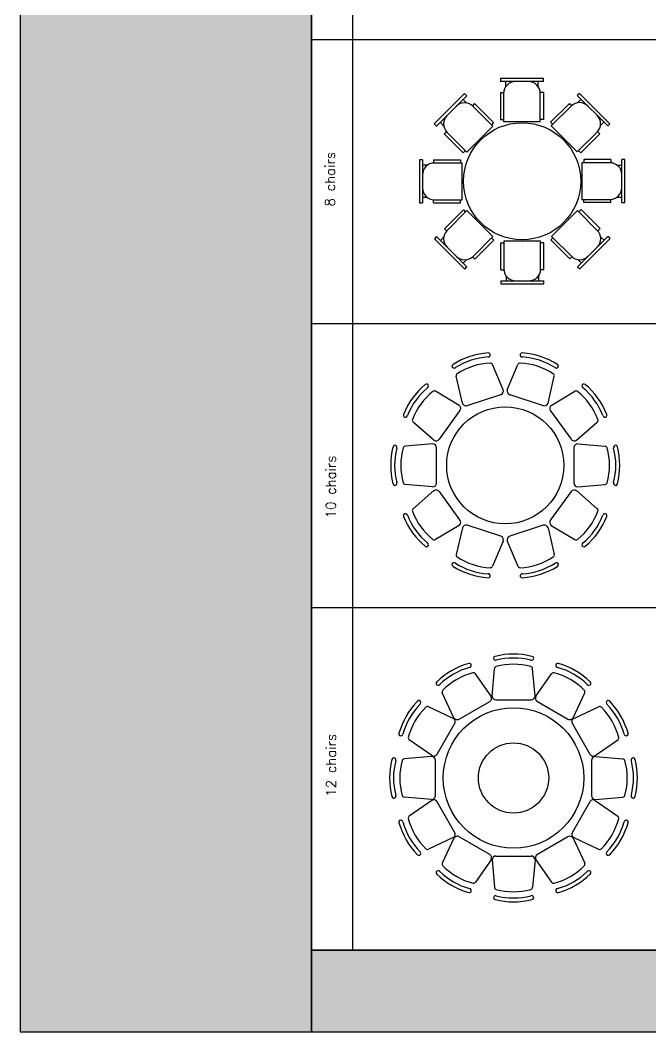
# Model space of a CAD drawing. Header units: inches. Extents: x 38074 to 101214, y 18833 to 57379.
# Drawn here: x 38074 to 46148, y 18833 to 31793 of the extents above; entities that cross this region are included whole.
import ezdxf

# ---------------------------------------------------------------- set-up
doc = ezdxf.new("R2010")
doc.units = ezdxf.units.IN
doc.layers.add('www.cad-blocks.net', color=7, linetype='Continuous')
doc.styles.get("Standard").update_dxf_attribs({"font": 'arial.ttf'})

# ---------------------------------------------------------------- blocks, each defined once
blk = doc.blocks.new('A$C67BD4383')
for p, q in [((-277, 1316), (-277, 1276)), ((273, 1316), (-277, 1316)), ((273, 1276), (273, 1316)), ((273, 1276), (-277, 1276)), ((-208, 1213), (-208, 1276)), ((205, 1213), (205, 1276)), ((-737, 1124), (-1126, 735)), ((-709, 1096), (-1098, 707)), ((-713, 1003), (-757, 1047)), ((-709, 1096), (-737, 1124)), ((-277, 1135), (-277, 791)), ((-277, 1135), (-236, 1135)), ((-237, 1126), (-237, 766)), ((273, 1135), (233, 1135)), ((233, 766), (233, 1126)), ((273, 1135), (273, 791)), ((735, 1126), (707, 1098)), ((1096, 709), (707, 1098)), ((711, 1005), (755, 1050)), ((1124, 737), (735, 1126)), ((-609, 996), (-637, 967)), ((-376, 707), (-631, 961)), ((-609, 996), (-366, 752)), ((607, 998), (363, 755)), ((629, 963), (374, 709)), ((607, 998), (635, 969)), ((-277, 791), (-237, 791)), ((273, 791), (233, 791)), ((-1126, 735), (-1098, 707)), ((-1005, 711), (-1050, 755)), ((-709, 374), (-376, 707)), ((-366, 752), (-394, 724)), ((-237, 766), (233, 766)), ((363, 755), (392, 726)), ((374, 709), (707, 376)), ((1003, 713), (1047, 757)), ((1096, 709), (1124, 737)), ((-998, 607), (-969, 635)), ((-998, 607), (-755, 363)), ((-963, 629), (-709, 374)), ((707, 376), (961, 631)), ((996, 609), (752, 366)), ((996, 609), (967, 637)), ((-755, 363), (-726, 392)), ((752, 366), (724, 394)), ((-1276, 273), (-1316, 273)), ((-1316, 273), (-1316, -277)), ((-1276, 273), (-1276, -277)), ((-1135, 273), (-791, 273)), ((-1135, 273), (-1135, 233)), ((-791, 273), (-791, 233)), ((1135, 277), (791, 277)), ((791, 277), (791, 237)), ((1135, 277), (1135, 236)), ((1316, 277), (1276, 277)), ((1276, -273), (1276, 277)), ((1316, -273), (1316, 277)), ((-1213, 205), (-1276, 205)), ((-766, 233), (-1126, 233)), ((-766, -237), (-766, 233)), ((1126, 237), (766, 237)), ((766, 237), (766, -233)), ((1213, 208), (1276, 208)), ((-1213, -208), (-1276, -208)), ((-1135, -277), (-1135, -236)), ((-1126, -237), (-766, -237)), ((-791, -277), (-791, -237)), ((766, -233), (1126, -233)), ((791, -273), (791, -233)), ((1135, -273), (1135, -233)), ((1213, -205), (1276, -205)), ((-1316, -277), (-1276, -277)), ((-1135, -277), (-791, -277)), ((-996, -609), (-752, -366)), ((-707, -376), (-961, -631)), ((-752, -366), (-724, -394)), ((-374, -709), (-707, -376)), ((709, -374), (376, -707)), ((963, -629), (709, -374)), ((755, -363), (726, -392)), ((998, -607), (755, -363)), ((1135, -273), (791, -273)), ((1276, -273), (1316, -273)), ((-996, -609), (-967, -637)), ((998, -607), (969, -635)), ((-1096, -709), (-1124, -737)), ((-1124, -737), (-735, -1126)), ((-1096, -709), (-707, -1098)), ((-1003, -713), (-1047, -757)), ((-629, -963), (-374, -709)), ((-607, -998), (-363, -755)), ((-363, -755), (-392, -726)), ((-233, -766), (-233, -1126)), ((237, -766), (-233, -766)), ((237, -1126), (237, -766)), ((366, -752), (394, -724)), ((609, -996), (366, -752)), ((376, -707), (631, -961)), ((709, -1096), (1098, -707)), ((737, -1124), (1126, -735)), ((1005, -711), (1050, -755)), ((1126, -735), (1098, -707)), ((-273, -1135), (-273, -791)), ((-273, -791), (-233, -791)), ((277, -791), (237, -791)), ((277, -1135), (277, -791)), ((-711, -1005), (-755, -1050)), ((-607, -998), (-635, -969)), ((609, -996), (637, -967)), ((713, -1003), (757, -1047)), ((-735, -1126), (-707, -1098)), ((-273, -1135), (-233, -1135)), ((277, -1135), (236, -1135)), ((709, -1096), (737, -1124)), ((-273, -1276), (-273, -1316)), ((-273, -1276), (277, -1276)), ((-205, -1213), (-205, -1276)), ((208, -1213), (208, -1276)), ((277, -1316), (277, -1276)), ((-273, -1316), (277, -1316))]:
    blk.add_line(p, q)
blk.add_circle((0, 0), 750)
for centre, start, end in [((-87, 1126), 90, 180), ((83, 1126), 0, 90), ((-737, 855), 45, 135), ((735, 857), 45, 135), ((-857, 735), 135, 225), ((855, 737), 315, 45), ((-1126, 83), 90, 180), ((1126, 87), 0, 90), ((-1126, -87), 180, 270), ((1126, -83), 270, 0), ((-855, -737), 135, 225), ((857, -735), 315, 45), ((-735, -857), 225, 315), ((737, -855), 225, 315), ((-83, -1126), 180, 270), ((87, -1126), 270, 0)]:
    blk.add_arc(centre, 150, start, end)
blk = doc.blocks.new('A$C4B0038FC')
at = {"linetype": 'Continuous'}
for p, q in [((-287, 1047), (-488, 1335)), ((-275, 1050), (-245, 1400)), ((275, 1050), (245, 1400)), ((287, 1047), (488, 1335)), ((-763, 772), (-912, 1090)), ((763, 772), (912, 1090)), ((-772, 763), (-1090, 912)), ((-695, 754), (-305, 979)), ((-225, 1000), (225, 1000)), ((305, 979), (695, 754)), ((772, 763), (1090, 912)), ((-979, 305), (-754, 695)), ((754, 695), (979, 305)), ((-1047, 287), (-1335, 488)), ((1047, 287), (1335, 488)), ((-1050, 275), (-1400, 245)), ((1050, 275), (1400, 245)), ((-1000, -225), (-1000, 225)), ((1000, 225), (1000, -225)), ((-1050, -275), (-1400, -245)), ((1050, -275), (1400, -245)), ((-1047, -287), (-1335, -488)), ((-754, -695), (-979, -305)), ((979, -305), (754, -695)), ((1047, -287), (1335, -488)), ((-772, -763), (-1090, -912)), ((-763, -772), (-912, -1090)), ((-305, -979), (-695, -754)), ((695, -754), (305, -979)), ((763, -772), (912, -1090)), ((772, -763), (1090, -912)), ((-225, -1000), (225, -1000)), ((-287, -1047), (-488, -1335)), ((-275, -1050), (-245, -1400)), ((275, -1050), (245, -1400)), ((287, -1047), (488, -1335))]:
    blk.add_line(p, q, dxfattribs=at)
for radius in [900, 450]:
    blk.add_circle((0, 0), radius)
for centre, radius, start, end in [((-229, 1529), 30, 104.0148, 166.513), ((0, 613), 974, 75.9852, 104.0148), ((229, 1529), 30, 13.487, 75.9852), ((-306, 531), 974, 105.9852, 134.0148), ((-566, 1438), 30, 43.487, 105.9852), ((-571, 1445), 30, 285.4017, 26.3764), ((-228, 1537), 30, 183.6236, 284.5983), ((-215, 1398), 30, 105.3076, 175.0683), ((0, 613), 844, 74.6924, 105.3076), ((0, 663), 874, 75.4017, 104.5983), ((228, 1537), 30, 255.4017, 356.3764), ((215, 1398), 30, 4.9317, 74.6924), ((571, 1445), 30, 153.6236, 254.5983), ((566, 1438), 30, 74.0148, 136.513), ((306, 531), 974, 45.9852, 74.0148), ((-331, 574), 874, 105.4017, 134.5983), ((-306, 531), 844, 104.6924, 135.3076), ((-513, 1318), 30, 34.9317, 104.6924), ((513, 1318), 30, 75.3076, 145.0683), ((306, 531), 844, 44.6924, 75.3076), ((331, 574), 874, 45.4017, 74.5983), ((-962, 1210), 30, 134.0148, 196.513), ((-966, 1218), 30, 213.6236, 314.5983), ((966, 1218), 30, 225.4017, 326.3764), ((962, 1210), 30, 343.487, 45.9852), ((-885, 1103), 30, 135.3076, 205.0683), ((-330, 1022), 50, 300, 30), ((-225, 1050), 50, 180, 270), ((225, 1050), 50, 270, 0), ((330, 1022), 50, 150, 240), ((885, 1103), 30, 334.9317, 44.6924), ((-531, 306), 974, 135.9852, 164.0148), ((-574, 331), 874, 135.4017, 164.5983), ((-1210, 962), 30, 73.487, 135.9852), ((-1218, 966), 30, 315.4017, 56.3764), ((-1103, 885), 30, 64.9317, 134.6924), ((1103, 885), 30, 45.3076, 115.0683), ((1218, 966), 30, 123.6236, 224.5983), ((574, 331), 874, 15.4017, 44.5983), ((1210, 962), 30, 44.0148, 106.513), ((531, 306), 974, 15.9852, 44.0148), ((-531, 306), 844, 134.6924, 165.3076), ((531, 306), 844, 14.6924, 45.3076), ((-797, 720), 50, 330, 60), ((-720, 797), 50, 210, 300), ((720, 797), 50, 240, 330), ((797, 720), 50, 120, 210), ((-1438, 566), 30, 164.0148, 226.513), ((-1445, 571), 30, 243.6236, 344.5983), ((-1318, 513), 30, 165.3076, 235.0683), ((1318, 513), 30, 304.9317, 14.6924), ((1445, 571), 30, 195.4017, 296.3764), ((1438, 566), 30, 313.487, 15.9852), ((-1050, 225), 50, 0, 90), ((-1022, 330), 50, 240, 330), ((1022, 330), 50, 210, 300), ((1050, 225), 50, 90, 180), ((-613, 0), 974, 165.9852, 194.0148), ((-1529, 229), 30, 103.487, 165.9852), ((-663, 0), 874, 165.4017, 194.5983), ((-1537, 228), 30, 345.4017, 86.3764), ((-613, 0), 844, 164.6924, 195.3076), ((-1398, 215), 30, 94.9317, 164.6924), ((1398, 215), 30, 15.3076, 85.0683), ((613, 0), 844, 344.6924, 15.3076), ((1537, 228), 30, 93.6236, 194.5983), ((663, 0), 874, 345.4017, 14.5983), ((1529, 229), 30, 14.0148, 76.513), ((613, 0), 974, 345.9852, 14.0148), ((-1529, -229), 30, 194.0148, 256.513), ((-1537, -228), 30, 273.6236, 14.5983), ((-1398, -215), 30, 195.3076, 265.0683), ((-1050, -225), 50, 270, 0), ((1050, -225), 50, 180, 270), ((1398, -215), 30, 274.9317, 344.6924), ((1537, -228), 30, 165.4017, 266.3764), ((1529, -229), 30, 283.487, 345.9852), ((-1022, -330), 50, 30, 120), ((1022, -330), 50, 60, 150), ((-1318, -513), 30, 124.9317, 194.6924), ((1318, -513), 30, 345.3076, 55.0683), ((-1438, -566), 30, 133.487, 195.9852), ((-531, -306), 974, 195.9852, 224.0148), ((-1445, -571), 30, 15.4017, 116.3764), ((-574, -331), 874, 195.4017, 224.5983), ((-531, -306), 844, 194.6924, 225.3076), ((531, -306), 844, 314.6924, 345.3076), ((574, -331), 874, 315.4017, 344.5983), ((531, -306), 974, 315.9852, 344.0148), ((1445, -571), 30, 63.6236, 164.5983), ((1438, -566), 30, 344.0148, 46.513), ((-797, -720), 50, 300, 30), ((-720, -797), 50, 60, 150), ((720, -797), 50, 30, 120), ((797, -720), 50, 150, 240), ((-1103, -885), 30, 225.3076, 295.0683), ((1103, -885), 30, 244.9317, 314.6924), ((-1210, -962), 30, 224.0148, 286.513), ((-1218, -966), 30, 303.6236, 44.5983), ((-330, -1022), 50, 330, 60), ((-225, -1050), 50, 90, 180), ((225, -1050), 50, 0, 90), ((330, -1022), 50, 120, 210), ((1218, -966), 30, 135.4017, 236.3764), ((1210, -962), 30, 253.487, 315.9852), ((-885, -1103), 30, 154.9317, 224.6924), ((-306, -531), 844, 224.6924, 255.3076), ((306, -531), 844, 284.6924, 315.3076), ((885, -1103), 30, 315.3076, 25.0683), ((-962, -1210), 30, 163.487, 225.9852), ((-966, -1218), 30, 45.4017, 146.3764), ((-306, -531), 974, 225.9852, 254.0148), ((-331, -574), 874, 225.4017, 254.5983), ((331, -574), 874, 285.4017, 314.5983), ((306, -531), 974, 285.9852, 314.0148), ((966, -1218), 30, 33.6236, 134.5983), ((962, -1210), 30, 314.0148, 16.513), ((-571, -1445), 30, 333.6236, 74.5983), ((-513, -1318), 30, 255.3076, 325.0683), ((-215, -1398), 30, 184.9317, 254.6924), ((215, -1398), 30, 285.3076, 355.0683), ((513, -1318), 30, 214.9317, 284.6924), ((571, -1445), 30, 105.4017, 206.3764), ((-566, -1438), 30, 254.0148, 316.513), ((-228, -1537), 30, 75.4017, 176.3764), ((-229, -1529), 30, 193.487, 255.9852), ((0, -613), 844, 254.6924, 285.3076), ((0, -663), 874, 255.4017, 284.5983), ((228, -1537), 30, 3.6236, 104.5983), ((229, -1529), 30, 284.0148, 346.513), ((566, -1438), 30, 223.487, 285.9852), ((0, -613), 974, 255.9852, 284.0148)]:
    blk.add_arc(centre, radius, start, end, dxfattribs=at)
blk = doc.blocks.new('A$C53C9558B')
at = {"linetype": 'Continuous'}
for p, q in [((1440, 2409), (1303, 2733)), ((1440, 2409), (1303, 2733)), ((1491, 2409), (1628, 2733)), ((1491, 2409), (1628, 2733)), ((917, 2239), (837, 2581)), ((917, 2239), (837, 2581)), ((2014, 2239), (2094, 2581)), ((2014, 2239), (2094, 2581)), ((875, 2209), (574, 2390)), ((875, 2209), (574, 2390)), ((980, 2207), (1408, 2346)), ((980, 2207), (1408, 2346)), ((1523, 2346), (1951, 2207)), ((1523, 2346), (1951, 2207)), ((2056, 2209), (2357, 2390)), ((2056, 2209), (2357, 2390)), ((622, 1775), (886, 2139)), ((622, 1775), (886, 2139)), ((2045, 2139), (2309, 1775)), ((2045, 2139), (2309, 1775)), ((552, 1764), (286, 1994)), ((552, 1764), (286, 1994)), ((2379, 1764), (2645, 1994)), ((2379, 1764), (2645, 1994)), ((536, 1715), (186, 1685)), ((536, 1715), (186, 1685)), ((2395, 1715), (2746, 1685)), ((2395, 1715), (2746, 1685)), ((586, 1215), (586, 1665)), ((586, 1215), (586, 1665)), ((2345, 1665), (2345, 1215)), ((2345, 1665), (2345, 1215)), ((536, 1165), (186, 1195)), ((536, 1165), (186, 1195)), ((2395, 1165), (2746, 1195)), ((2395, 1165), (2746, 1195)), ((552, 1116), (286, 885)), ((552, 1116), (286, 885)), ((886, 741), (622, 1105)), ((886, 741), (622, 1105)), ((2309, 1105), (2045, 741)), ((2309, 1105), (2045, 741)), ((2379, 1116), (2645, 885)), ((2379, 1116), (2645, 885)), ((875, 671), (574, 489)), ((875, 671), (574, 489)), ((1408, 534), (980, 673)), ((1408, 534), (980, 673)), ((1951, 673), (1523, 534)), ((1951, 673), (1523, 534)), ((2056, 671), (2357, 489)), ((2056, 671), (2357, 489)), ((917, 641), (837, 298)), ((917, 641), (837, 298)), ((2014, 641), (2094, 298)), ((2014, 641), (2094, 298)), ((1440, 471), (1303, 147)), ((1440, 471), (1303, 147)), ((1491, 471), (1628, 147)), ((1491, 471), (1628, 147))]:
    blk.add_line(p, q, dxfattribs=at)
blk.add_circle((1466, 1440), 750, dxfattribs=at)
blk.add_circle((1466, 1440), 750, dxfattribs=at)
for centre, radius, start, end in [((1314, 1908), 974, 93.9852, 122.0148), ((1314, 1908), 974, 93.9852, 122.0148), ((1248, 2850), 30, 31.487, 93.9852), ((1248, 2850), 30, 31.487, 93.9852), ((1244, 2858), 30, 273.4017, 14.3764), ((1244, 2858), 30, 273.4017, 14.3764), ((1687, 2858), 30, 165.6236, 266.5983), ((1687, 2858), 30, 165.6236, 266.5983), ((1683, 2850), 30, 86.0148, 148.513), ((1683, 2850), 30, 86.0148, 148.513), ((1618, 1908), 974, 57.9852, 86.0148), ((1618, 1908), 974, 57.9852, 86.0148), ((813, 2708), 30, 122.0148, 184.513), ((813, 2708), 30, 122.0148, 184.513), ((1298, 1956), 874, 93.4017, 122.5983), ((1298, 1956), 874, 93.4017, 122.5983), ((1314, 1908), 844, 92.6924, 123.3076), ((1314, 1908), 844, 92.6924, 123.3076), ((1275, 2721), 30, 22.9317, 92.6924), ((1275, 2721), 30, 22.9317, 92.6924), ((1656, 2721), 30, 87.3076, 157.0683), ((1656, 2721), 30, 87.3076, 157.0683), ((1618, 1908), 844, 56.6924, 87.3076), ((1618, 1908), 844, 56.6924, 87.3076), ((1633, 1956), 874, 57.4017, 86.5983), ((1633, 1956), 874, 57.4017, 86.5983), ((2118, 2708), 30, 355.487, 57.9852), ((2118, 2708), 30, 355.487, 57.9852), ((811, 2717), 30, 201.6236, 302.5983), ((811, 2717), 30, 201.6236, 302.5983), ((867, 2588), 30, 123.3076, 193.0683), ((867, 2588), 30, 123.3076, 193.0683), ((2065, 2588), 30, 346.9317, 56.6924), ((2065, 2588), 30, 346.9317, 56.6924), ((2120, 2717), 30, 237.4017, 338.3764), ((2120, 2717), 30, 237.4017, 338.3764), ((1067, 1729), 974, 129.9852, 158.0148), ((1067, 1729), 974, 129.9852, 158.0148), ((461, 2452), 30, 67.487, 129.9852), ((461, 2452), 30, 67.487, 129.9852), ((453, 2457), 30, 309.4017, 50.3764), ((453, 2457), 30, 309.4017, 50.3764), ((2478, 2457), 30, 129.6236, 230.5983), ((2478, 2457), 30, 129.6236, 230.5983), ((2470, 2452), 30, 50.0148, 112.513), ((2470, 2452), 30, 50.0148, 112.513), ((1864, 1729), 974, 21.9852, 50.0148), ((1864, 1729), 974, 21.9852, 50.0148), ((1027, 1759), 874, 129.4017, 158.5983), ((1027, 1759), 874, 129.4017, 158.5983), ((1067, 1729), 844, 128.6924, 159.3076), ((1067, 1729), 844, 128.6924, 159.3076), ((559, 2364), 30, 58.9317, 128.6924), ((559, 2364), 30, 58.9317, 128.6924), ((1392, 2393), 50, 288, 18), ((1392, 2393), 50, 288, 18), ((1539, 2393), 50, 162, 252), ((1539, 2393), 50, 162, 252), ((2373, 2364), 30, 51.3076, 121.0683), ((2373, 2364), 30, 51.3076, 121.0683), ((1864, 1729), 844, 20.6924, 51.3076), ((1864, 1729), 844, 20.6924, 51.3076), ((1904, 1759), 874, 21.4017, 50.5983), ((1904, 1759), 874, 21.4017, 50.5983), ((846, 2168), 50, 324, 54), ((846, 2168), 50, 324, 54), ((964, 2254), 50, 198, 288), ((964, 2254), 50, 198, 288), ((1967, 2254), 50, 252, 342), ((1967, 2254), 50, 252, 342), ((2085, 2168), 50, 126, 216), ((2085, 2168), 50, 126, 216), ((192, 2083), 30, 158.0148, 220.513), ((192, 2083), 30, 158.0148, 220.513), ((185, 2088), 30, 237.6236, 338.5983), ((185, 2088), 30, 237.6236, 338.5983), ((2746, 2088), 30, 201.4017, 302.3764), ((2746, 2088), 30, 201.4017, 302.3764), ((2739, 2083), 30, 319.487, 21.9852), ((2739, 2083), 30, 319.487, 21.9852), ((306, 2017), 30, 159.3076, 229.0683), ((306, 2017), 30, 159.3076, 229.0683), ((2625, 2017), 30, 310.9317, 20.6924), ((2625, 2017), 30, 310.9317, 20.6924), ((58, 1668), 30, 103.487, 165.9852), ((58, 1668), 30, 103.487, 165.9852), ((49, 1668), 30, 345.4017, 86.3764), ((49, 1668), 30, 345.4017, 86.3764), ((536, 1665), 50, 0, 90), ((536, 1665), 50, 0, 90), ((581, 1804), 50, 234, 324), ((581, 1804), 50, 234, 324), ((2350, 1804), 50, 216, 306), ((2350, 1804), 50, 216, 306), ((2395, 1665), 50, 90, 180), ((2395, 1665), 50, 90, 180), ((2883, 1668), 30, 93.6236, 194.5983), ((2883, 1668), 30, 93.6236, 194.5983), ((2874, 1668), 30, 14.0148, 76.513), ((2874, 1668), 30, 14.0148, 76.513), ((973, 1440), 974, 165.9852, 194.0148), ((973, 1440), 974, 165.9852, 194.0148), ((923, 1440), 874, 165.4017, 194.5983), ((923, 1440), 874, 165.4017, 194.5983), ((973, 1440), 844, 164.6924, 195.3076), ((973, 1440), 844, 164.6924, 195.3076), ((188, 1655), 30, 94.9317, 164.6924), ((188, 1655), 30, 94.9317, 164.6924), ((2743, 1655), 30, 15.3076, 85.0683), ((2743, 1655), 30, 15.3076, 85.0683), ((1958, 1440), 844, 344.6924, 15.3076), ((1958, 1440), 844, 344.6924, 15.3076), ((2008, 1440), 874, 345.4017, 14.5983), ((2008, 1440), 874, 345.4017, 14.5983), ((1958, 1440), 974, 345.9852, 14.0148), ((1958, 1440), 974, 345.9852, 14.0148), ((58, 1211), 30, 194.0148, 256.513), ((58, 1211), 30, 194.0148, 256.513), ((49, 1212), 30, 273.6236, 14.5983), ((49, 1212), 30, 273.6236, 14.5983), ((188, 1225), 30, 195.3076, 265.0683), ((188, 1225), 30, 195.3076, 265.0683), ((536, 1215), 50, 270, 0), ((536, 1215), 50, 270, 0), ((2395, 1215), 50, 180, 270), ((2395, 1215), 50, 180, 270), ((2743, 1225), 30, 274.9317, 344.6924), ((2743, 1225), 30, 274.9317, 344.6924), ((2883, 1212), 30, 165.4017, 266.3764), ((2883, 1212), 30, 165.4017, 266.3764), ((2874, 1211), 30, 283.487, 345.9852), ((2874, 1211), 30, 283.487, 345.9852), ((581, 1075), 50, 36, 126), ((581, 1075), 50, 36, 126), ((2350, 1075), 50, 54, 144), ((2350, 1075), 50, 54, 144), ((192, 797), 30, 139.487, 201.9852), ((192, 797), 30, 139.487, 201.9852), ((1067, 1150), 974, 201.9852, 230.0148), ((1067, 1150), 974, 201.9852, 230.0148), ((185, 791), 30, 21.4017, 122.3764), ((185, 791), 30, 21.4017, 122.3764), ((1027, 1121), 874, 201.4017, 230.5983), ((1027, 1121), 874, 201.4017, 230.5983), ((306, 863), 30, 130.9317, 200.6924), ((306, 863), 30, 130.9317, 200.6924), ((1067, 1150), 844, 200.6924, 231.3076), ((1067, 1150), 844, 200.6924, 231.3076), ((1864, 1150), 844, 308.6924, 339.3076), ((1864, 1150), 844, 308.6924, 339.3076), ((1904, 1121), 874, 309.4017, 338.5983), ((1904, 1121), 874, 309.4017, 338.5983), ((1864, 1150), 974, 309.9852, 338.0148), ((1864, 1150), 974, 309.9852, 338.0148), ((2625, 863), 30, 339.3076, 49.0683), ((2625, 863), 30, 339.3076, 49.0683), ((2746, 791), 30, 57.6236, 158.5983), ((2746, 791), 30, 57.6236, 158.5983), ((2739, 797), 30, 338.0148, 40.513), ((2739, 797), 30, 338.0148, 40.513), ((846, 711), 50, 306, 36), ((846, 711), 50, 306, 36), ((964, 625), 50, 72, 162), ((964, 625), 50, 72, 162), ((1967, 625), 50, 18, 108), ((1967, 625), 50, 18, 108), ((2085, 711), 50, 144, 234), ((2085, 711), 50, 144, 234), ((1392, 486), 50, 342, 72), ((1392, 486), 50, 342, 72), ((1539, 486), 50, 108, 198), ((1539, 486), 50, 108, 198), ((461, 427), 30, 230.0148, 292.513), ((461, 427), 30, 230.0148, 292.513), ((453, 423), 30, 309.6236, 50.5983), ((453, 423), 30, 309.6236, 50.5983), ((559, 515), 30, 231.3076, 301.0683), ((559, 515), 30, 231.3076, 301.0683), ((2373, 515), 30, 238.9317, 308.6924), ((2373, 515), 30, 238.9317, 308.6924), ((2478, 423), 30, 129.4017, 230.3764), ((2478, 423), 30, 129.4017, 230.3764), ((2470, 427), 30, 247.487, 309.9852), ((2470, 427), 30, 247.487, 309.9852), ((867, 291), 30, 166.9317, 236.6924), ((867, 291), 30, 166.9317, 236.6924), ((1314, 972), 844, 236.6924, 267.3076), ((1314, 972), 844, 236.6924, 267.3076), ((1618, 972), 844, 272.6924, 303.3076), ((1618, 972), 844, 272.6924, 303.3076), ((2065, 291), 30, 303.3076, 13.0683), ((2065, 291), 30, 303.3076, 13.0683), ((811, 163), 30, 57.4017, 158.3764), ((811, 163), 30, 57.4017, 158.3764), ((813, 171), 30, 175.487, 237.9852), ((813, 171), 30, 175.487, 237.9852), ((1314, 972), 974, 237.9852, 266.0148), ((1314, 972), 974, 237.9852, 266.0148), ((1298, 924), 874, 237.4017, 266.5983), ((1298, 924), 874, 237.4017, 266.5983), ((1275, 159), 30, 267.3076, 337.0683), ((1275, 159), 30, 267.3076, 337.0683), ((1656, 159), 30, 202.9317, 272.6924), ((1656, 159), 30, 202.9317, 272.6924), ((1633, 924), 874, 273.4017, 302.5983), ((1633, 924), 874, 273.4017, 302.5983), ((1618, 972), 974, 273.9852, 302.0148), ((1618, 972), 974, 273.9852, 302.0148), ((2120, 163), 30, 21.6236, 122.5983), ((2120, 163), 30, 21.6236, 122.5983), ((2118, 171), 30, 302.0148, 4.513), ((2118, 171), 30, 302.0148, 4.513), ((1244, 22), 30, 345.6236, 86.5983), ((1244, 22), 30, 345.6236, 86.5983), ((1248, 30), 30, 266.0148, 328.513), ((1248, 30), 30, 266.0148, 328.513), ((1687, 22), 30, 93.4017, 194.3764), ((1687, 22), 30, 93.4017, 194.3764), ((1683, 30), 30, 211.487, 273.9852), ((1683, 30), 30, 211.487, 273.9852)]:
    blk.add_arc(centre, radius, start, end, dxfattribs=at)
blk = doc.blocks.new('FORMAT')
at = {"true_color": 0x444444}
blk.add_hatch(color=250, dxfattribs=at).paths.add_polyline_path([(41803, 57379), (38074, 57379), (38074, 18833), (41803, 18833)])
at = {"true_color": 0x546d8e}
h = blk.add_hatch(color=155, dxfattribs=at)
h.set_gradient(color1=(68, 68, 68), color2=(84, 109, 142), tint=1)
h.paths.add_polyline_path([(101214, 18833), (101214, 19881), (41803, 19881), (41803, 18833)])
h.paths.add_polyline_path([(86589, 19168), (100827, 19168), (100827, 19628), (86589, 19628)], flags=24)
at = {"color": 250, "true_color": 0x444444}
for p, q in [((38074, 57379), (38074, 18833)), ((41803, 57379), (41803, 18833)), ((38074, 18833), (41803, 18833))]:
    blk.add_line(p, q, dxfattribs=at)
at = {"color": 155, "true_color": 0x546d8e}
for p, q in [((41803, 18833), (41803, 57379)), ((42327, 56331), (42327, 31020)), ((41803, 31548), (101214, 31548)), ((42327, 31548), (42327, 24271)), ((41803, 27909), (101214, 27909)), ((42327, 24271), (42327, 19881)), ((101214, 19881), (41803, 19881)), ((41803, 19881), (101214, 19881)), ((41803, 18833), (101214, 18833))]:
    blk.add_line(p, q, dxfattribs=at)
for p, q in [((41803, 57379), (41803, 18833)), ((41803, 19881), (101214, 19881))]:
    blk.add_line(p, q)
blk.add_lwpolyline([(101214, 19881), (41803, 19881), (41803, 56331), (101214, 56331)], close=True, dxfattribs=at)
blk.add_lwpolyline([(41803, 24271), (101214, 24271)], dxfattribs=at)
at = {"layer": 'www.cad-blocks.net', "char_height": 125, "attachment_point": 1, "rotation": 90}
for s, insert in [('{\\Fsimplex|c0;8 chairs}', (41978, 29407)), ('{\\Fsimplex|c0;10 chairs}', (41989, 25412)), ('{\\Fsimplex|c0;12 chairs}', (41992, 21846))]:
    blk.add_mtext_dynamic_manual_height_columns(s, width=5331.34, gutter_width=12.5, heights=[0], dxfattribs=dict(at, insert=insert))

msp = doc.modelspace()

# ---------------------------------------------------------------- block references
for name, p in [('A$C67BD4383', (44501, 29730)), ('A$C53C9558B', (42819, 24650)), ('A$C4B0038FC', (44391, 22085))]:
    msp.add_blockref(name, p)
at = {"layer": 'www.cad-blocks.net'}
msp.add_blockref('FORMAT', (0, 0), dxfattribs=at)

doc.saveas('drawing.dxf')
